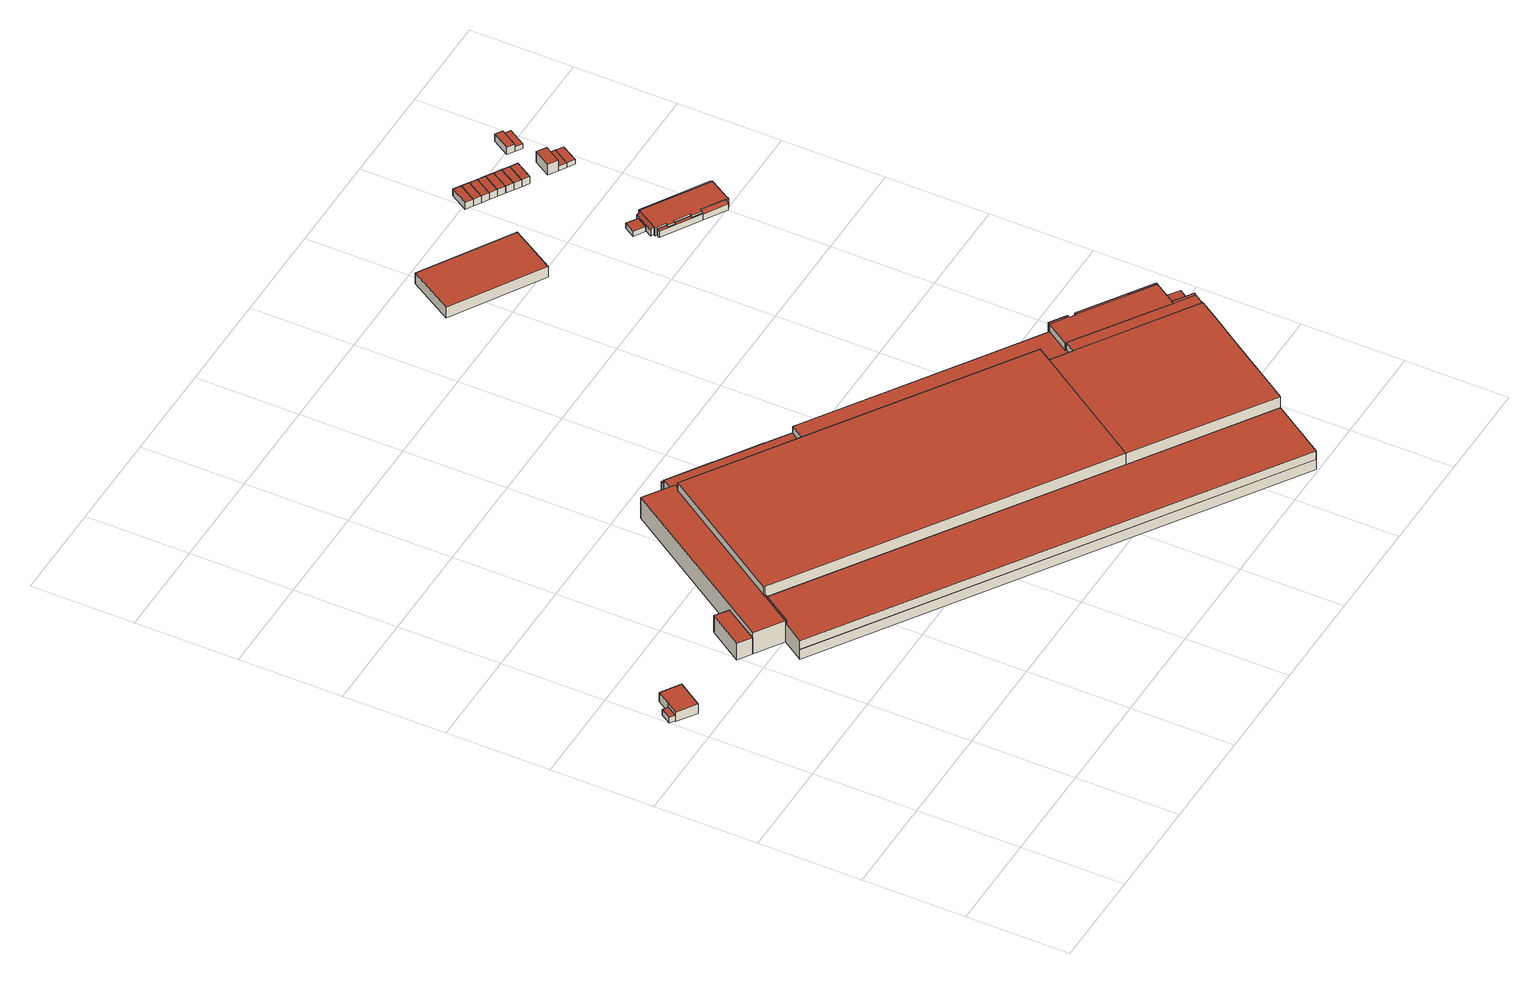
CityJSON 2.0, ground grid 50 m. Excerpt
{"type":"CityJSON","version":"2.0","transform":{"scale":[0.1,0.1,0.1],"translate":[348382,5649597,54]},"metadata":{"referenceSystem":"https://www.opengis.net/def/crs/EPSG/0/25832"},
"CityObjects":{
"building1":{"type":"Building","attributes":{"Geometrietyp2DReferenz":"3000","Gemeindeschluessel":"05315000","function":"31001_2130","roofType":"1000","measuredHeight":3.16,"storeysAboveGround":1},"address":[{"country":"Germany","locality":"Köln","thoroughfareNumber":"1436g","thoroughfareName":"Venloer Str."}],"geometry":[{"type":"Solid","lod":"2","boundaries":[[[[0,1,2,3]],[[4,5,1,0]],[[6,7,5,4]],[[3,2,7,6]],[[4,0,3,6]],[[1,5,7,2]]]],"semantics":{"surfaces":[{"type":"WallSurface"},{"type":"RoofSurface"},{"type":"GroundSurface"}],"values":[[0,0,0,0,1,2]]}}]},
"building2":{"type":"Building","attributes":{"Geometrietyp2DReferenz":"3000","Gemeindeschluessel":"05315000","function":"31001_2130","roofType":"1000","measuredHeight":5.21},"address":[{"country":"Germany","locality":"Köln","thoroughfareNumber":"1435f","thoroughfareName":"Venloer Str."}],"geometry":[{"type":"Solid","lod":"2","boundaries":[[[[8,9,10,11]],[[12,13,9,8]],[[14,15,13,12]],[[16,17,15,14]],[[18,19,17,16]],[[11,10,19,18]],[[16,14,12,8,11,18]],[[9,13,15,17,19,10]]]],"semantics":{"surfaces":[{"type":"WallSurface"},{"type":"RoofSurface"},{"type":"GroundSurface"}],"values":[[0,0,0,0,0,0,1,2]]}}]},
"building3":{"type":"Building","attributes":{"Geometrietyp2DReferenz":"3000","Gemeindeschluessel":"05315000","function":"51009_1610","roofType":"1000","measuredHeight":9.24},"geometry":[{"type":"Solid","lod":"2","boundaries":[[[[20,21,22,23]],[[24,25,21,20]],[[26,27,25,24]],[[23,22,27,26]],[[24,20,23,26]],[[21,25,27,22]]]],"semantics":{"surfaces":[{"type":"WallSurface"},{"type":"RoofSurface"},{"type":"GroundSurface"}],"values":[[0,0,0,0,1,2]]}}]},
"building4":{"type":"Building","attributes":{"Geometrietyp2DReferenz":"3000","Gemeindeschluessel":"05315000","function":"51009_1610","roofType":"1000","measuredHeight":4.77},"geometry":[{"type":"Solid","lod":"2","boundaries":[[[[28,29,30,31]],[[32,33,29,28]],[[34,35,33,32]],[[31,30,35,34]],[[32,28,31,34]],[[29,33,35,30]]]],"semantics":{"surfaces":[{"type":"WallSurface"},{"type":"RoofSurface"},{"type":"GroundSurface"}],"values":[[0,0,0,0,1,2]]}}]},
"building5":{"type":"Building","attributes":{"Geometrietyp2DReferenz":"3000","Gemeindeschluessel":"05315000","function":"51009_1610","roofType":"1000","measuredHeight":4.77},"geometry":[{"type":"Solid","lod":"2","boundaries":[[[[36,37,38,39]],[[40,41,37,36]],[[42,43,41,40]],[[39,38,43,42]],[[40,36,39,42]],[[37,41,43,38]]]],"semantics":{"surfaces":[{"type":"WallSurface"},{"type":"RoofSurface"},{"type":"GroundSurface"}],"values":[[0,0,0,0,1,2]]}}]},
"building6":{"type":"Building","attributes":{"Gemeindeschluessel":"05315000","Geometrietyp2DReferenz":"3000","function":"31001_2143"},"address":[{"country":"Germany","locality":"Köln","thoroughfareNumber":"1435","thoroughfareName":"Venloer Str."}],"children":["building6-1","building6-2","building6-3","building6-4","building6-5","building6-6","building6-7","building6-8","building6-9","building6-10"]},
"building6-1":{"type":"BuildingPart","attributes":{"roofType":"1000","measuredHeight":16.62,"storeysAboveGround":1},"parents":["building6"],"geometry":[{"type":"MultiSurface","lod":"2","boundaries":[[[44,45,46,47]],[[48,49,45,44]],[[50,51,49,48]],[[48,44,47,52,53,54,55,50]],[[56,57,58,46,45,49,51,59]],[[55,54,60,61]],[[61,60,56,59]],[[54,53,62,63]],[[63,62,57,56]],[[53,52,64,62]],[[62,64,58,57]],[[52,47,65,64]],[[64,65,46,58]],[[50,55,66,67]],[[59,51,67,66]]],"semantics":{"surfaces":[{"type":"WallSurface"},{"type":"RoofSurface"},{"type":"GroundSurface"},{"type":"ClosureSurface"}],"values":[0,0,0,1,2,0,3,0,3,0,3,0,3,0,3]}}]},
"building6-2":{"type":"BuildingPart","attributes":{"roofType":"1000","measuredHeight":16.49,"storeysAboveGround":1},"parents":["building6"],"geometry":[{"type":"MultiSurface","lod":"2","boundaries":[[[68,69,70,71]],[[72,73,74,75]],[[76,77,51,67]],[[78,79,80,81]],[[81,76,67,66,72,75,68,71,78]],[[69,74,73,59,51,77,80,79,70]],[[68,75,82,83]],[[83,82,74,69]],[[72,66,61,84]],[[84,61,59,73]],[[66,67,51,59]],[[76,81,85,86]],[[80,77,86,85]],[[78,71,87,88]],[[88,87,70,79]]],"semantics":{"surfaces":[{"type":"WallSurface"},{"type":"RoofSurface"},{"type":"GroundSurface"},{"type":"ClosureSurface"}],"values":[0,0,0,0,1,2,0,3,0,3,3,0,3,0,3]}}]},
"building6-3":{"type":"BuildingPart","attributes":{"roofType":"1000","measuredHeight":16.03,"storeysAboveGround":1},"parents":["building6"],"geometry":[{"type":"MultiSurface","lod":"2","boundaries":[[[89,90,77,86]],[[91,92,90,89]],[[85,80,93,94]],[[94,91,89,86,85]],[[90,92,93,80,77]],[[91,94,95,96]],[[93,92,96,95]],[[85,86,77,80]]],"semantics":{"surfaces":[{"type":"WallSurface"},{"type":"RoofSurface"},{"type":"GroundSurface"},{"type":"ClosureSurface"}],"values":[0,0,0,1,2,0,3,3]}}]},
"building6-4":{"type":"BuildingPart","attributes":{"roofType":"2100","measuredHeight":16.45,"storeysAboveGround":1},"parents":["building6"],"geometry":[{"type":"Solid","lod":"2","boundaries":[[[[97,98,92,96]],[[99,100,98,97]],[[95,93,100,99]],[[99,97,96,95]],[[98,100,93,92]],[[95,96,92,93]]]],"semantics":{"surfaces":[{"type":"WallSurface"},{"type":"RoofSurface"},{"type":"GroundSurface"},{"type":"ClosureSurface"}],"values":[[0,0,0,1,2,3]]}}]},
"building6-5":{"type":"BuildingPart","attributes":{"roofType":"1000","measuredHeight":5.43,"storeysAboveGround":1},"address":[{"country":"Germany","locality":"Köln","thoroughfareNumber":"1435","thoroughfareName":"Venloer Str."}],"parents":["building6"],"geometry":[{"type":"Solid","lod":"2","boundaries":[[[[101,102,103,104]],[[105,106,102,101]],[[107,108,106,105]],[[101,104,107,105]],[[103,102,106,108]],[[107,104,103,108]]]],"semantics":{"surfaces":[{"type":"WallSurface"},{"type":"RoofSurface"},{"type":"GroundSurface"},{"type":"ClosureSurface"}],"values":[[0,0,0,1,2,3]]}}]},
"building6-6":{"type":"BuildingPart","attributes":{"roofType":"1000","measuredHeight":10.41,"storeysAboveGround":1},"address":[{"country":"Germany","locality":"Köln","thoroughfareNumber":"1435","thoroughfareName":"Venloer Str."}],"parents":["building6"],"geometry":[{"type":"MultiSurface","lod":"2","boundaries":[[[109,110,108,111]],[[112,103,73,84]],[[84,60,113,109,111,112]],[[110,114,56,73,103,108]],[[109,113,114,110]],[[113,60,56,114]],[[60,61,59,56]],[[61,84,73,59]],[[112,111,107,104]],[[108,103,104,107]]],"semantics":{"surfaces":[{"type":"WallSurface"},{"type":"RoofSurface"},{"type":"GroundSurface"},{"type":"ClosureSurface"}],"values":[0,0,1,2,3,3,3,3,0,3]}}]},
"building6-7":{"type":"BuildingPart","attributes":{"roofType":"1000","measuredHeight":5.41,"storeysAboveGround":1},"address":[{"country":"Germany","locality":"Köln","thoroughfareNumber":"1435","thoroughfareName":"Venloer Str."}],"parents":["building6"],"geometry":[{"type":"Solid","lod":"2","boundaries":[[[[115,116,79,88]],[[117,118,116,115]],[[87,70,118,117]],[[115,88,87,117]],[[79,116,118,70]],[[87,88,79,70]]]],"semantics":{"surfaces":[{"type":"WallSurface"},{"type":"RoofSurface"},{"type":"GroundSurface"},{"type":"ClosureSurface"}],"values":[[0,0,0,1,2,3]]}}]},
"building6-8":{"type":"BuildingPart","attributes":{"roofType":"1000","measuredHeight":5.42,"storeysAboveGround":1},"address":[{"country":"Germany","locality":"Köln","thoroughfareNumber":"1435","thoroughfareName":"Venloer Str."}],"parents":["building6"],"geometry":[{"type":"Solid","lod":"2","boundaries":[[[[119,120,69,83]],[[121,122,120,119]],[[82,74,122,121]],[[119,83,82,121]],[[69,120,122,74]],[[82,83,69,74]]]],"semantics":{"surfaces":[{"type":"WallSurface"},{"type":"RoofSurface"},{"type":"GroundSurface"},{"type":"ClosureSurface"}],"values":[[0,0,0,1,2,3]]}}]},
"building6-9":{"type":"BuildingPart","attributes":{"roofType":"1000","measuredHeight":11.93,"storeysAboveGround":1},"address":[{"country":"Germany","locality":"Köln","thoroughfareNumber":"1435","thoroughfareName":"Venloer Str."}],"parents":["building6"],"geometry":[{"type":"Solid","lod":"2","boundaries":[[[[123,124,125,126]],[[127,128,124,123]],[[129,130,128,127]],[[131,132,130,129]],[[65,46,132,131]],[[129,127,123,126,62,64,65,131]],[[58,57,125,124,128,130,132,46]],[[65,64,58,46]],[[64,62,57,58]],[[126,125,57,62]]]],"semantics":{"surfaces":[{"type":"WallSurface"},{"type":"RoofSurface"},{"type":"GroundSurface"},{"type":"ClosureSurface"}],"values":[[0,0,0,0,0,1,2,3,3,3]]}}]},
"building6-10":{"type":"BuildingPart","attributes":{"roofType":"1000","measuredHeight":11.93,"storeysAboveGround":1},"parents":["building6"],"geometry":[{"type":"MultiSurface","lod":"2","boundaries":[[[126,125,110,133]],[[63,62,126,133,134]],[[125,57,56,114,110]],[[62,57,125,126]],[[62,63,56,57]],[[63,134,113,60]],[[60,113,114,56]],[[134,133,109,113]],[[113,109,110,114]]],"semantics":{"surfaces":[{"type":"WallSurface"},{"type":"RoofSurface"},{"type":"GroundSurface"},{"type":"ClosureSurface"}],"values":[0,1,2,3,3,0,3,0,3]}}]},
"building7":{"type":"Building","attributes":{"Geometrietyp2DReferenz":"3000","Gemeindeschluessel":"05315000","function":"51009_1610","roofType":"1000","measuredHeight":4.75},"geometry":[{"type":"Solid","lod":"2","boundaries":[[[[135,136,137,138]],[[139,140,136,135]],[[141,142,140,139]],[[138,137,142,141]],[[139,135,138,141]],[[136,140,142,137]]]],"semantics":{"surfaces":[{"type":"WallSurface"},{"type":"RoofSurface"},{"type":"GroundSurface"}],"values":[[0,0,0,0,1,2]]}}]},
"building8":{"type":"Building","attributes":{"Geometrietyp2DReferenz":"3000","Gemeindeschluessel":"05315000","function":"51009_1610","roofType":"1000","measuredHeight":4.73},"geometry":[{"type":"Solid","lod":"2","boundaries":[[[[143,144,145,146]],[[147,148,144,143]],[[149,150,148,147]],[[146,145,150,149]],[[147,143,146,149]],[[144,148,150,145]]]],"semantics":{"surfaces":[{"type":"WallSurface"},{"type":"RoofSurface"},{"type":"GroundSurface"}],"values":[[0,0,0,0,1,2]]}}]},
"building9":{"type":"Building","attributes":{"Geometrietyp2DReferenz":"3000","Gemeindeschluessel":"05315000","function":"51009_1610","roofType":"1000","measuredHeight":4.81},"geometry":[{"type":"Solid","lod":"2","boundaries":[[[[151,152,153,154]],[[155,156,152,151]],[[157,158,156,155]],[[154,153,158,157]],[[155,151,154,157]],[[152,156,158,153]]]],"semantics":{"surfaces":[{"type":"WallSurface"},{"type":"RoofSurface"},{"type":"GroundSurface"}],"values":[[0,0,0,0,1,2]]}}]},
"building10":{"type":"Building","attributes":{"Gemeindeschluessel":"05315000","Geometrietyp2DReferenz":"3000","function":"31001_2020"},"address":[{"country":"Germany","locality":"Köln","thoroughfareNumber":"1435","thoroughfareName":"Venloer Str."}],"children":["building10-1","building10-2","building10-3","building10-4","building10-5","building10-6","building10-7","building10-8","building10-9"]},
"building10-1":{"type":"BuildingPart","attributes":{"roofType":"1000","measuredHeight":15.96,"storeysAboveGround":3},"parents":["building10"],"geometry":[{"type":"MultiSurface","lod":"2","boundaries":[[[91,92,98,159]],[[89,90,92,91]],[[159,160,161,162,163,164,165,166,167,168,169,170,171,172,173,89,91]],[[174,175,176,177,178,179,180,181,182,183,184,185,186,187,98,92,90]],[[89,173,188,189]],[[189,188,174,90]],[[173,172,190,188]],[[188,190,175,174]],[[172,171,191,192]],[[192,191,176,175]],[[171,170,177,176]],[[170,169,178,177]],[[169,168,193,194]],[[194,193,179,178]],[[168,167,195,193]],[[193,195,180,179]],[[167,166,196,195]],[[195,196,181,180]],[[166,165,197,198]],[[198,197,182,181]],[[165,164,199,197]],[[197,199,183,182]],[[164,163,200,199]],[[199,200,184,183]],[[163,162,201,200]],[[200,201,185,184]],[[162,161,202,201]],[[201,202,186,185]],[[203,204,187,186]],[[161,160,205,206]],[[204,203,206,205]],[[207,208,98,187]],[[160,159,209,210]],[[210,209,208,207]]],"semantics":{"surfaces":[{"type":"WallSurface"},{"type":"RoofSurface"},{"type":"GroundSurface"},{"type":"ClosureSurface"}],"values":[0,0,1,2,0,3,0,3,0,3,3,3,0,3,0,3,0,3,0,3,0,3,0,3,0,3,0,3,0,0,3,0,0,3]}}]},
"building10-2":{"type":"BuildingPart","attributes":{"roofType":"1000","measuredHeight":15.92,"storeysAboveGround":3},"address":[{"country":"Germany","locality":"Köln","thoroughfareNumber":"1435","thoroughfareName":"Venloer Str."}],"parents":["building10"],"geometry":[{"type":"Solid","lod":"2","boundaries":[[[[211,212,213,214]],[[202,186,212,211]],[[214,213,181,198]],[[197,199,200,201,202,211,214,198]],[[212,186,185,184,183,182,181,213]],[[202,201,185,186]],[[201,200,184,185]],[[200,199,183,184]],[[199,197,182,183]],[[197,198,181,182]]]],"semantics":{"surfaces":[{"type":"WallSurface"},{"type":"RoofSurface"},{"type":"GroundSurface"},{"type":"ClosureSurface"}],"values":[[0,0,0,1,2,3,3,3,3,3]]}}]},
"building10-3":{"type":"BuildingPart","attributes":{"roofType":"1000","measuredHeight":11.79,"storeysAboveGround":3},"address":[{"country":"Germany","locality":"Köln","thoroughfareNumber":"1435","thoroughfareName":"Venloer Str."}],"parents":["building10"],"geometry":[{"type":"MultiSurface","lod":"2","boundaries":[[[215,49,51,216]],[[217,45,49,215]],[[218,77,90,189]],[[216,51,77,218]],[[189,188,190,219,220,217,215,216,218]],[[49,45,221,222,175,174,90,77,51]],[[223,224,221,45]],[[217,220,225,226]],[[226,225,224,223]],[[220,219,227,228]],[[222,221,228,227]],[[219,190,192,227]],[[175,222,227,192]],[[190,188,174,175]],[[188,189,90,174]]],"semantics":{"surfaces":[{"type":"WallSurface"},{"type":"RoofSurface"},{"type":"GroundSurface"},{"type":"ClosureSurface"}],"values":[0,0,0,0,1,2,0,0,3,0,3,0,3,3,3]}}]},
"building10-4":{"type":"BuildingPart","attributes":{"roofType":"1000","measuredHeight":8.06,"storeysAboveGround":3},"address":[{"country":"Germany","locality":"Köln","thoroughfareNumber":"1435","thoroughfareName":"Venloer Str."}],"parents":["building10"],"geometry":[{"type":"MultiSurface","lod":"2","boundaries":[[[229,230,231,232]],[[233,234,230,229]],[[235,236,223,226]],[[232,231,236,235]],[[226,225,233,229,232,235]],[[230,234,224,223,236,231]],[[233,225,228,237]],[[224,234,237,228]],[[225,226,223,224]]],"semantics":{"surfaces":[{"type":"WallSurface"},{"type":"RoofSurface"},{"type":"GroundSurface"},{"type":"ClosureSurface"}],"values":[0,0,0,0,1,2,0,3,3]}}]},
"building10-5":{"type":"BuildingPart","attributes":{"roofType":"9999","measuredHeight":7.93,"storeysAboveGround":3},"address":[{"country":"Germany","locality":"Köln","thoroughfareNumber":"1435","thoroughfareName":"Venloer Str."}],"parents":["building10"],"geometry":[{"type":"MultiSurface","lod":"2","boundaries":[[[191,238,239,240,241,242,243,244,245,246,247,248,249,250,251,237,228,227,192]],[[224,234,252,221]],[[251,253,252,237]],[[250,254,253,251]],[[249,255,254,250]],[[248,256,255,249]],[[247,257,256,248]],[[246,258,257,247]],[[245,259,258,246]],[[244,260,259,245]],[[243,261,260,244]],[[242,158,261,243]],[[241,156,158,242]],[[240,262,156,241]],[[239,263,262,240]],[[238,264,263,239]],[[191,176,264,238]],[[227,228,221,222]],[[228,237,234,224]],[[191,192,175,176]],[[192,227,222,175]],[[221,252,253,254,255,256,257,258,259,260,261,158,156,262,263,264,176,175,222]]],"semantics":{"surfaces":[{"type":"RoofSurface"},{"type":"WallSurface"},{"type":"GroundSurface"}],"values":[0,1,1,1,1,1,1,1,1,1,1,1,1,1,1,1,1,1,1,1,1,2]}}]},
"building10-6":{"type":"BuildingPart","attributes":{"roofType":"9999","measuredHeight":9.2,"storeysAboveGround":3},"address":[{"country":"Germany","locality":"Köln","thoroughfareNumber":"1435","thoroughfareName":"Venloer Str."}],"parents":["building10"],"geometry":[{"type":"Solid","lod":"2","boundaries":[[[[196,194,193,195]],[[196,181,178,194]],[[193,194,178,179]],[[196,195,180,181]],[[195,193,179,180]],[[178,181,180,179]]]],"semantics":{"surfaces":[{"type":"RoofSurface"},{"type":"WallSurface"},{"type":"GroundSurface"}],"values":[[0,1,1,1,1,2]]}}]},
"building10-7":{"type":"BuildingPart","attributes":{"roofType":"1000","measuredHeight":15.97,"storeysAboveGround":3},"address":[{"country":"Germany","locality":"Köln","thoroughfareNumber":"1435","thoroughfareName":"Venloer Str."}],"parents":["building10"],"geometry":[{"type":"Solid","lod":"2","boundaries":[[[[265,266,176,171]],[[267,268,266,265]],[[169,178,268,267]],[[267,265,171,170,169]],[[176,266,268,178,177]],[[170,171,176,177]],[[169,170,177,178]]]],"semantics":{"surfaces":[{"type":"WallSurface"},{"type":"RoofSurface"},{"type":"GroundSurface"},{"type":"ClosureSurface"}],"values":[[0,0,0,1,2,3,3]]}}]},
"building10-8":{"type":"BuildingPart","attributes":{"roofType":"9999","measuredHeight":5.99,"storeysAboveGround":3},"address":[{"country":"Germany","locality":"Köln","thoroughfareNumber":"1435","thoroughfareName":"Venloer Str."}],"parents":["building10"],"geometry":[{"type":"Solid","lod":"2","boundaries":[[[[269,206,205,270]],[[269,271,203,206]],[[270,272,271,269]],[[205,206,203,204]],[[270,205,204,272]],[[203,271,272,204]]]],"semantics":{"surfaces":[{"type":"RoofSurface"},{"type":"WallSurface"},{"type":"GroundSurface"}],"values":[[0,1,1,1,1,2]]}}]},
"building10-9":{"type":"BuildingPart","attributes":{"roofType":"1000","measuredHeight":7.93,"storeysAboveGround":3},"address":[{"country":"Germany","locality":"Köln","thoroughfareNumber":"1435","thoroughfareName":"Venloer Str."}],"parents":["building10"],"geometry":[{"type":"MultiSurface","lod":"2","boundaries":[[[273,274,275,276]],[[209,208,274,273]],[[276,210,209,273]],[[207,275,274,208]],[[209,210,207,208]],[[204,272,275,207]],[[210,276,270,205]],[[205,270,272,204]]],"semantics":{"surfaces":[{"type":"WallSurface"},{"type":"RoofSurface"},{"type":"GroundSurface"},{"type":"ClosureSurface"}],"values":[0,0,1,2,3,0,0,3]}}]},
"building11":{"type":"Building","attributes":{"Geometrietyp2DReferenz":"3000","Gemeindeschluessel":"05315000","function":"51009_1610","roofType":"1000","measuredHeight":4.76},"geometry":[{"type":"Solid","lod":"2","boundaries":[[[[277,278,279,280]],[[281,282,278,277]],[[283,284,282,281]],[[280,279,284,283]],[[281,277,280,283]],[[278,282,284,279]]]],"semantics":{"surfaces":[{"type":"WallSurface"},{"type":"RoofSurface"},{"type":"GroundSurface"}],"values":[[0,0,0,0,1,2]]}}]},
"building12":{"type":"Building","attributes":{"Geometrietyp2DReferenz":"3000","Gemeindeschluessel":"05315000","function":"31001_2094","roofType":"1000","measuredHeight":6.09,"storeysAboveGround":1},"address":[{"country":"Germany","locality":"Köln","thoroughfareNumber":"1410","thoroughfareName":"Venloer Str."}],"geometry":[{"type":"Solid","lod":"2","boundaries":[[[[285,286,287,288]],[[289,290,286,285]],[[291,292,290,289]],[[288,287,292,291]],[[289,285,288,291]],[[286,290,292,287]]]],"semantics":{"surfaces":[{"type":"WallSurface"},{"type":"RoofSurface"},{"type":"GroundSurface"}],"values":[[0,0,0,0,1,2]]}}]},
"building13":{"type":"Building","attributes":{"Gemeindeschluessel":"05315000","Geometrietyp2DReferenz":"3000","function":"51009_1610"},"children":["building13-1","building13-2"]},
"building13-1":{"type":"BuildingPart","attributes":{"roofType":"1000","measuredHeight":4.79},"parents":["building13"],"geometry":[{"type":"Solid","lod":"2","boundaries":[[[[293,264,176,294]],[[295,296,264,293]],[[297,298,296,295]],[[299,300,298,297]],[[297,295,293,294,301,299]],[[176,264,296,298,300,266]],[[301,294,176,266]],[[299,301,266,300]]]],"semantics":{"surfaces":[{"type":"WallSurface"},{"type":"RoofSurface"},{"type":"GroundSurface"},{"type":"ClosureSurface"}],"values":[[0,0,0,0,1,2,3,3]]}}]},
"building13-2":{"type":"BuildingPart","attributes":{"roofType":"1000","measuredHeight":15.93},"parents":["building13"],"geometry":[{"type":"MultiSurface","lod":"2","boundaries":[[[170,177,300,302]],[[171,176,177,170]],[[302,265,171,170]],[[266,300,177,176]],[[171,265,301,294]],[[266,176,294,301]],[[265,302,299,301]],[[300,266,301,299]]],"semantics":{"surfaces":[{"type":"WallSurface"},{"type":"RoofSurface"},{"type":"GroundSurface"},{"type":"ClosureSurface"}],"values":[0,0,1,2,0,3,0,3]}}]},
"building14":{"type":"Building","attributes":{"Geometrietyp2DReferenz":"3000","Gemeindeschluessel":"05315000","function":"31001_2143","roofType":"1000","measuredHeight":2.78,"storeysAboveGround":1},"address":[{"country":"Germany","locality":"Köln","thoroughfareNumber":"11","thoroughfareName":"Spenrather Weg"}],"geometry":[{"type":"Solid","lod":"2","boundaries":[[[[303,304,305,306]],[[307,308,304,303]],[[309,310,308,307]],[[306,305,310,309]],[[307,303,306,309]],[[304,308,310,305]]]],"semantics":{"surfaces":[{"type":"WallSurface"},{"type":"RoofSurface"},{"type":"GroundSurface"}],"values":[[0,0,0,0,1,2]]}}]},
"building15":{"type":"Building","attributes":{"Geometrietyp2DReferenz":"3000","Gemeindeschluessel":"05315000","function":"51009_1610","roofType":"2100","measuredHeight":4.75},"geometry":[{"type":"Solid","lod":"2","boundaries":[[[[311,312,313,314]],[[315,316,312,311]],[[317,318,316,315]],[[319,320,318,317]],[[321,322,320,319]],[[314,313,322,321]],[[319,317,315,311,314,321]],[[312,316,318,320,322,313]]]],"semantics":{"surfaces":[{"type":"WallSurface"},{"type":"RoofSurface"},{"type":"GroundSurface"}],"values":[[0,0,0,0,0,0,1,2]]}}]},
"building16":{"type":"Building","attributes":{"Geometrietyp2DReferenz":"3000","Gemeindeschluessel":"05315000","function":"31001_2463","roofType":"1000","measuredHeight":3.92,"storeysAboveGround":1},"address":[{"country":"Germany","locality":"Köln","thoroughfareNumber":"100","thoroughfareName":"Spenrather Weg"}],"geometry":[{"type":"Solid","lod":"2","boundaries":[[[[323,324,325,326]],[[327,328,324,323]],[[329,330,328,327]],[[326,325,330,329]],[[327,323,326,329]],[[324,328,330,325]]]],"semantics":{"surfaces":[{"type":"WallSurface"},{"type":"RoofSurface"},{"type":"GroundSurface"}],"values":[[0,0,0,0,1,2]]}}]},
"building17":{"type":"Building","attributes":{"Geometrietyp2DReferenz":"3000","Gemeindeschluessel":"05315000","function":"31001_2463","roofType":"1000","measuredHeight":3.93,"storeysAboveGround":1},"address":[{"country":"Germany","locality":"Köln","thoroughfareNumber":"100","thoroughfareName":"Spenrather Weg"}],"geometry":[{"type":"Solid","lod":"2","boundaries":[[[[331,332,324,323]],[[333,334,332,331]],[[327,328,334,333]],[[323,324,328,327]],[[333,331,323,327]],[[332,334,328,324]]]],"semantics":{"surfaces":[{"type":"WallSurface"},{"type":"RoofSurface"},{"type":"GroundSurface"}],"values":[[0,0,0,0,1,2]]}}]},
"building18":{"type":"Building","attributes":{"Geometrietyp2DReferenz":"3000","Gemeindeschluessel":"05315000","function":"31001_2463","roofType":"1000","measuredHeight":3.95,"storeysAboveGround":1},"address":[{"country":"Germany","locality":"Köln","thoroughfareNumber":"100","thoroughfareName":"Spenrather Weg"}],"geometry":[{"type":"Solid","lod":"2","boundaries":[[[[335,336,332,331]],[[337,338,336,335]],[[333,334,338,337]],[[331,332,334,333]],[[337,335,331,333]],[[336,338,334,332]]]],"semantics":{"surfaces":[{"type":"WallSurface"},{"type":"RoofSurface"},{"type":"GroundSurface"}],"values":[[0,0,0,0,1,2]]}}]},
"building19":{"type":"Building","attributes":{"Gemeindeschluessel":"05315000","Geometrietyp2DReferenz":"3000","function":"51009_1610"},"children":["building19-1","building19-2"]},
"building19-1":{"type":"BuildingPart","attributes":{"roofType":"2100","measuredHeight":4.92},"parents":["building19"],"geometry":[{"type":"MultiSurface","lod":"2","boundaries":[[[339,340,341,342]],[[343,344,340,339]],[[345,346,344,343]],[[347,348,346,345]],[[349,350,348,347]],[[351,352,350,349]],[[347,345,343,339,342,351,349]],[[341,340,344,346,348,350,352]],[[342,353,354]],[[351,354,353,341,352]]],"semantics":{"surfaces":[{"type":"WallSurface"},{"type":"RoofSurface"},{"type":"GroundSurface"},{"type":"ClosureSurface"}],"values":[0,0,0,0,0,0,1,2,0,3]}}]},
"building19-2":{"type":"BuildingPart","attributes":{"roofType":"1000","measuredHeight":3.5},"parents":["building19"],"geometry":[{"type":"MultiSurface","lod":"2","boundaries":[[[355,356,357,358]],[[359,360,356,355]],[[361,362,360,359]],[[363,364,362,361]],[[365,366,364,363]],[[367,368,366,365]],[[369,370,368,367]],[[353,341,370,369]],[[358,357,352,371]],[[353,369,367,365,363,361,359,355,358,371]],[[356,360,362,364,366,368,370,341,352,357]],[[371,351,354]],[[353,354,351,352,341]]],"semantics":{"surfaces":[{"type":"WallSurface"},{"type":"RoofSurface"},{"type":"GroundSurface"},{"type":"ClosureSurface"}],"values":[0,0,0,0,0,0,0,0,0,1,2,0,3]}}]},
"building20":{"type":"Building","attributes":{"Geometrietyp2DReferenz":"3000","Gemeindeschluessel":"05315000","function":"31001_2463","roofType":"1000","measuredHeight":3.93,"storeysAboveGround":1},"address":[{"country":"Germany","locality":"Köln","thoroughfareNumber":"100","thoroughfareName":"Spenrather Weg"}],"geometry":[{"type":"Solid","lod":"2","boundaries":[[[[372,373,336,335]],[[374,375,373,372]],[[337,338,375,374]],[[335,336,338,337]],[[374,372,335,337]],[[373,375,338,336]]]],"semantics":{"surfaces":[{"type":"WallSurface"},{"type":"RoofSurface"},{"type":"GroundSurface"}],"values":[[0,0,0,0,1,2]]}}]},
"building21":{"type":"Building","attributes":{"Geometrietyp2DReferenz":"3000","Gemeindeschluessel":"05315000","function":"31001_2463","roofType":"1000","measuredHeight":3.92,"storeysAboveGround":1},"address":[{"country":"Germany","locality":"Köln","thoroughfareNumber":"100","thoroughfareName":"Spenrather Weg"}],"geometry":[{"type":"Solid","lod":"2","boundaries":[[[[376,377,373,372]],[[378,379,377,376]],[[374,375,379,378]],[[372,373,375,374]],[[378,376,372,374]],[[377,379,375,373]]]],"semantics":{"surfaces":[{"type":"WallSurface"},{"type":"RoofSurface"},{"type":"GroundSurface"}],"values":[[0,0,0,0,1,2]]}}]},
"building22":{"type":"Building","attributes":{"Geometrietyp2DReferenz":"3000","Gemeindeschluessel":"05315000","function":"31001_2081","roofType":"1000","measuredHeight":4.48,"storeysAboveGround":1},"address":[{"country":"Germany","locality":"Köln","thoroughfareNumber":"11","thoroughfareName":"Spenrather Weg"}],"geometry":[{"type":"Solid","lod":"2","boundaries":[[[[380,320,322,381]],[[382,318,320,380]],[[383,316,318,382]],[[384,385,316,383]],[[386,387,385,384]],[[388,389,387,386]],[[390,391,389,388]],[[392,393,391,390]],[[394,395,393,392]],[[396,397,395,394]],[[398,399,397,396]],[[400,401,399,398]],[[402,403,401,400]],[[404,405,403,402]],[[406,348,405,404]],[[407,346,348,406]],[[408,344,346,407]],[[409,340,344,408]],[[410,341,340,409]],[[411,370,341,410]],[[412,368,370,411]],[[413,366,368,412]],[[414,364,366,413]],[[415,362,364,414]],[[416,360,362,415]],[[417,356,360,416]],[[418,419,356,417]],[[381,322,419,418]],[[417,416,415,414,413,412,411,410,409,408,407,406,404,402,400,398,396,394,392,390,388,386,384,383,382,380,381,418]],[[320,318,316,385,387,389,391,393,395,397,399,401,403,405,348,346,344,340,341,370,368,366,364,362,360,356,419,322]]]],"semantics":{"surfaces":[{"type":"WallSurface"},{"type":"RoofSurface"},{"type":"GroundSurface"}],"values":[[0,0,0,0,0,0,0,0,0,0,0,0,0,0,0,0,0,0,0,0,0,0,0,0,0,0,0,0,1,2]]}}]},
"building23":{"type":"Building","attributes":{"Geometrietyp2DReferenz":"3000","Gemeindeschluessel":"05315000","function":"31001_2463","roofType":"1000","measuredHeight":3.93,"storeysAboveGround":1},"address":[{"country":"Germany","locality":"Köln","thoroughfareNumber":"100","thoroughfareName":"Spenrather Weg"}],"geometry":[{"type":"Solid","lod":"2","boundaries":[[[[420,421,377,376]],[[422,423,421,420]],[[378,379,423,422]],[[376,377,379,378]],[[422,420,376,378]],[[421,423,379,377]]]],"semantics":{"surfaces":[{"type":"WallSurface"},{"type":"RoofSurface"},{"type":"GroundSurface"}],"values":[[0,0,0,0,1,2]]}}]},
"building24":{"type":"Building","attributes":{"Geometrietyp2DReferenz":"3000","Gemeindeschluessel":"05315000","function":"31001_2463","roofType":"1000","measuredHeight":3.92,"storeysAboveGround":1},"address":[{"country":"Germany","locality":"Köln","thoroughfareNumber":"100","thoroughfareName":"Spenrather Weg"}],"geometry":[{"type":"Solid","lod":"2","boundaries":[[[[424,425,421,420]],[[426,427,425,424]],[[422,423,427,426]],[[420,421,423,422]],[[426,424,420,422]],[[425,427,423,421]]]],"semantics":{"surfaces":[{"type":"WallSurface"},{"type":"RoofSurface"},{"type":"GroundSurface"}],"values":[[0,0,0,0,1,2]]}}]},
"building25":{"type":"Building","attributes":{"Geometrietyp2DReferenz":"3000","Gemeindeschluessel":"05315000","function":"51009_1610","roofType":"2100","measuredHeight":4.82},"geometry":[{"type":"Solid","lod":"2","boundaries":[[[[428,393,429,430]],[[431,391,393,428]],[[432,389,391,431]],[[433,387,389,432]],[[434,435,387,433]],[[430,429,435,434]],[[433,432,431,428,430,434]],[[393,391,389,387,435,429]]]],"semantics":{"surfaces":[{"type":"WallSurface"},{"type":"RoofSurface"},{"type":"GroundSurface"}],"values":[[0,0,0,0,0,0,1,2]]}}]},
"building26":{"type":"Building","attributes":{"Geometrietyp2DReferenz":"3000","Gemeindeschluessel":"05315000","function":"31001_2100","roofType":"1000","measuredHeight":3.94,"storeysAboveGround":1},"address":[{"country":"Germany","locality":"Köln","thoroughfareNumber":"100","thoroughfareName":"Spenrather Weg"}],"geometry":[{"type":"Solid","lod":"2","boundaries":[[[[436,437,425,424]],[[438,439,437,436]],[[426,427,439,438]],[[424,425,427,426]],[[438,436,424,426]],[[437,439,427,425]]]],"semantics":{"surfaces":[{"type":"WallSurface"},{"type":"RoofSurface"},{"type":"GroundSurface"}],"values":[[0,0,0,0,1,2]]}}]},
"building27":{"type":"Building","attributes":{"Geometrietyp2DReferenz":"3000","Gemeindeschluessel":"05315000","function":"31001_2020","roofType":"9999","measuredHeight":6,"storeysAboveGround":1},"address":[{"country":"Germany","locality":"Köln","thoroughfareNumber":"98","thoroughfareName":"Spenrather Weg"},{"country":"Germany","locality":"Köln","thoroughfareNumber":"100","thoroughfareName":"Spenrather Weg"}],"geometry":[{"type":"Solid","lod":"2","boundaries":[[[[440,441,442,443]],[[441,444,445,442]],[[440,446,444,441]],[[443,447,446,440]],[[442,445,447,443]],[[444,446,447,445]]]],"semantics":{"surfaces":[{"type":"RoofSurface"},{"type":"WallSurface"},{"type":"GroundSurface"}],"values":[[0,1,1,1,1,2]]}}]},
"building28":{"type":"Building","attributes":{"Geometrietyp2DReferenz":"3000","Gemeindeschluessel":"05315000","function":"31001_2463","roofType":"9999","measuredHeight":2.46,"storeysAboveGround":1},"address":[{"country":"Germany","locality":"Köln","thoroughfareNumber":"100","thoroughfareName":"Spenrather Weg"}],"geometry":[{"type":"Solid","lod":"2","boundaries":[[[[448,449,450,451]],[[449,452,444,450]],[[448,453,452,449]],[[451,446,453,448]],[[450,444,446,451]],[[452,453,446,444]]]],"semantics":{"surfaces":[{"type":"RoofSurface"},{"type":"WallSurface"},{"type":"GroundSurface"}],"values":[[0,1,1,1,1,2]]}}]},
"building29":{"type":"Building","attributes":{"Geometrietyp2DReferenz":"3000","Gemeindeschluessel":"05315000","function":"31001_2463","roofType":"9999","measuredHeight":2.5,"storeysAboveGround":1},"address":[{"country":"Germany","locality":"Köln","thoroughfareNumber":"100","thoroughfareName":"Spenrather Weg"}],"geometry":[{"type":"Solid","lod":"2","boundaries":[[[[454,455,449,448]],[[455,456,457,449]],[[454,458,456,455]],[[448,459,458,454]],[[449,457,459,448]],[[456,458,459,457]]]],"semantics":{"surfaces":[{"type":"RoofSurface"},{"type":"WallSurface"},{"type":"GroundSurface"}],"values":[[0,1,1,1,1,2]]}}]},
"building30":{"type":"Building","attributes":{"Geometrietyp2DReferenz":"3000","Gemeindeschluessel":"05315000","function":"31001_2463","roofType":"1000","measuredHeight":4.03,"storeysAboveGround":1},"address":[{"country":"Germany","locality":"Köln","thoroughfareNumber":"100","thoroughfareName":"Spenrather Weg"}],"geometry":[{"type":"Solid","lod":"2","boundaries":[[[[460,461,462,463]],[[464,465,461,460]],[[466,467,465,464]],[[463,462,467,466]],[[464,460,463,466]],[[461,465,467,462]]]],"semantics":{"surfaces":[{"type":"WallSurface"},{"type":"RoofSurface"},{"type":"GroundSurface"}],"values":[[0,0,0,0,1,2]]}}]},
"building31":{"type":"Building","attributes":{"Geometrietyp2DReferenz":"3000","Gemeindeschluessel":"05315000","function":"31001_2463","roofType":"9999","measuredHeight":2.5,"storeysAboveGround":1},"address":[{"country":"Germany","locality":"Köln","thoroughfareNumber":"100","thoroughfareName":"Spenrather Weg"}],"geometry":[{"type":"Solid","lod":"2","boundaries":[[[[468,469,470,471]],[[469,472,473,470]],[[468,474,472,469]],[[471,475,474,468]],[[470,473,475,471]],[[472,474,475,473]]]],"semantics":{"surfaces":[{"type":"RoofSurface"},{"type":"WallSurface"},{"type":"GroundSurface"}],"values":[[0,1,1,1,1,2]]}}]}
},
"vertices":[
[60,1726,34],[60,1726,2],[34,1742,2],[34,1742,34],[27,1675,34],[27,1675,2],[2,1692,34],[2,1692,2],
[60,1726,56],[60,1726,4],[27,1675,4],[27,1675,56],[102,1791,56],[102,1791,4],[193,1732,56],[193,1732,4],[113,1610,56],[113,1610,4],[22,1670,56],[22,1670,4],
[658,1748,104],[658,1748,11],[595,1789,11],[595,1789,104],[547,1578,104],[547,1578,11],[483,1620,104],[483,1620,11],
[1483,2281,60],[1483,2281,13],[1288,2409,13],[1288,2409,60],[1467,2257,60],[1467,2257,13],[1272,2385,60],[1272,2385,13],
[1692,2144,60],[1692,2144,13],[1497,2272,13],[1497,2272,60],[1676,2120,60],[1676,2120,13],[1481,2248,60],[1481,2248,13],
[1722,1939,178],[1722,1939,12],[1207,2277,12],[1207,2277,178],[2670,1316,178],[2670,1316,12],[2628,1252,178],[2628,1252,12],[1200,2282,178],[784,1649,178],[789,1645,178],[2253,683,178],[789,1645,12],[784,1649,12],[1200,2282,12],[2253,683,12],[789,1645,116],[2253,683,116],[784,1649,131],[789,1645,131],[1200,2282,131],[1207,2277,131],[2253,683,177],[2628,1252,177],
[2996,447,177],[2996,447,12],[3086,585,12],[3086,585,177],[2880,271,177],[2880,271,12],[2881,273,12],[2881,273,177],[2730,1186,177],[2730,1186,12],[3202,760,177],[3202,760,12],[3256,842,12],[3256,842,177],[2881,273,67],[2996,447,67],[2880,271,116],[3256,842,172],[2730,1186,172],[3086,585,67],[3202,760,67],
[2766,1240,172],[2766,1240,12],[3198,954,172],[3198,954,12],[3289,894,12],[3289,894,172],[3289,894,171],[3198,954,171],
[3204,963,177],[3204,963,12],[3295,902,177],[3295,902,12],
[2706,6,67],[2706,6,12],[2707,8,12],[2707,8,67],[610,1384,67],[610,1384,12],[612,1386,67],[612,1386,12],
[681,1490,116],[681,1490,12],[612,1386,116],[2707,8,116],[686,1487,116],[686,1487,12],
[3204,759,67],[3204,759,12],[3089,583,67],[3089,583,12],
[2998,446,67],[2998,446,12],[2884,272,67],[2884,272,12],
[547,1578,131],[547,1578,12],[680,1491,12],[680,1491,131],[1089,2402,131],[1089,2402,12],[1222,2314,131],[1222,2314,12],[1228,2310,131],[1228,2310,12],
[681,1490,131],[686,1487,131],
[1901,2007,60],[1901,2007,13],[1706,2135,13],[1706,2135,60],[1885,1983,60],[1885,1983,13],[1690,2111,60],[1690,2111,13],
[2013,1933,60],[2013,1933,13],[1915,1998,13],[1915,1998,60],[1998,1909,60],[1998,1909,13],[1899,1974,60],[1899,1974,13],
[2319,1732,61],[2319,1732,12],[2124,1860,12],[2124,1860,61],[2303,1708,61],[2303,1708,12],[2108,1836,61],[2108,1836,12],
[3204,963,172],[3272,1068,172],[3274,1070,172],[3259,1080,172],[3160,1145,172],[3146,1154,172],[2952,1282,172],[2943,1287,172],[2941,1285,172],[2912,1304,172],[2914,1307,172],[2906,1312,172],[2836,1358,172],[2834,1356,172],[2760,1243,172],[2760,1243,12],[2834,1356,12],[2836,1358,12],[2906,1312,12],[2914,1307,12],[2912,1304,12],[2941,1285,12],[2943,1287,12],[2952,1282,12],[3146,1154,12],[3160,1145,12],[3259,1080,12],[3274,1070,12],[3272,1068,12],[2760,1243,130],[2766,1240,130],[2834,1356,130],[2836,1358,92],[2834,1356,92],[2912,1304,104],[2914,1307,104],[2941,1285,104],[2943,1287,104],[2952,1282,171],[2943,1287,171],[3146,1154,171],[3160,1145,171],[3259,1080,171],[3274,1070,171],[3274,1070,14],[3272,1068,14],[3272,1068,74],[3274,1070,74],[3272,1068,13],[3204,963,13],[3204,963,92],[3272,1068,92],
[3280,1079,171],[3280,1079,12],[2949,1297,12],[2949,1297,171],
[2670,1316,130],[2628,1252,130],[1722,1939,130],[2730,1186,130],[2604,1507,130],[1790,2042,130],[1790,2042,12],[2604,1507,12],[1722,1939,13],[1790,2042,13],[1790,2042,93],[1722,1939,93],[2604,1507,92],[1790,2042,92],
[1222,2314,93],[1222,2314,13],[1228,2310,13],[1228,2310,93],[1268,2385,93],[1268,2385,13],[1207,2277,93],[1207,2277,13],[1268,2385,92],
[2743,1419,92],[2697,1449,92],[2598,1514,92],[2303,1708,92],[2108,1836,92],[1998,1909,92],[1899,1974,92],[1885,1983,92],[1690,2111,92],[1676,2120,92],[1481,2248,92],[1467,2257,92],[1272,2385,92],[1270,2387,92],[1268,2385,12],[1270,2387,12],[1272,2385,12],[1467,2257,12],[1481,2248,12],[1676,2120,12],[1690,2111,12],[1885,1983,12],[1899,1974,12],[1998,1909,12],[2598,1514,12],[2697,1449,12],[2743,1419,12],
[2842,1367,172],[2842,1367,12],[2920,1316,172],[2920,1316,12],
[3366,1009,74],[3364,1007,74],[3366,1009,14],[3364,1007,14],
[3295,902,92],[3295,902,13],[3364,1007,13],[3364,1007,92],
[2712,1473,60],[2712,1473,13],[2613,1538,13],[2613,1538,60],[2697,1449,60],[2697,1449,13],[2598,1514,60],[2598,1514,13],
[2390,3683,75],[2390,3683,15],[1958,3946,15],[1958,3946,75],[2257,3465,75],[2257,3465,15],[1825,3728,75],[1825,3728,15],
[2743,1419,60],[2836,1358,60],[2758,1443,60],[2758,1443,12],[2921,1336,60],[2921,1336,12],[2912,1321,60],[2912,1321,12],[2842,1367,60],
[2912,1321,172],
[2739,3286,44],[2739,3286,16],[2687,3318,16],[2687,3318,44],[2707,3234,44],[2707,3234,16],[2655,3266,44],[2655,3266,16],
[2751,3299,48],[2751,3299,15],[2692,3202,15],[2692,3202,48],[2765,3291,62],[2765,3291,15],[2762,3286,62],[2762,3286,15],[2762,3285,63],[2762,3285,15],[2706,3193,63],[2706,3193,15],
[2560,4044,54],[2560,4044,15],[2526,4065,15],[2526,4065,54],[2508,3958,54],[2508,3958,15],[2474,3979,54],[2474,3979,15],
[2594,4023,54],[2594,4023,15],[2542,3937,54],[2542,3937,15],
[2628,4002,54],[2628,4002,15],[2576,3917,54],[2576,3917,15],
[2895,3067,64],[2895,3067,15],[2889,3057,15],[2889,3057,52],[2998,3004,64],[2998,3004,15],[2997,3003,63],[2997,3003,15],[3002,3000,63],[3002,3000,15],[2994,2987,47],[2994,2987,15],[2886,3052,47],[2886,3052,15],[2889,3057,50],[2887,3055,50],
[2710,3180,50],[2710,3180,15],[2701,3166,15],[2701,3166,50],[2749,3156,50],[2749,3156,15],[2743,3146,50],[2743,3146,15],[2773,3127,50],[2773,3127,15],[2779,3137,50],[2779,3137,15],[2850,3094,50],[2850,3094,15],[2844,3084,50],[2844,3084,15],[2886,3052,50],
[2662,3981,54],[2662,3981,15],[2610,3896,54],[2610,3896,15],
[2696,3960,54],[2696,3960,15],[2645,3875,54],[2645,3875,15],
[2762,3285,60],[2706,3193,60],[2762,3286,60],[2765,3291,60],[2770,3299,60],[2770,3299,15],[2779,3293,60],[2779,3293,15],[2784,3291,60],[2784,3291,15],[2784,3290,60],[2784,3290,15],[3071,3114,60],[3071,3114,15],[3080,3109,60],[3080,3109,15],[3075,3101,60],[3075,3101,15],[3019,3008,60],[3019,3008,15],[3020,3008,60],[3020,3008,15],[3017,3003,60],[3017,3003,15],[3011,2995,60],[3011,2995,15],[3002,3000,60],[2997,3003,60],[2998,3004,60],[2895,3067,60],[2889,3057,60],[2844,3084,60],[2850,3094,60],[2779,3137,60],[2773,3127,60],[2743,3146,60],[2749,3156,60],[2710,3180,60],[2701,3185,60],[2701,3185,15],
[2730,3940,54],[2730,3940,15],[2679,3854,54],[2679,3854,15],
[2765,3919,54],[2765,3919,15],[2713,3833,54],[2713,3833,15],
[3071,3114,64],[3080,3128,15],[3080,3128,47],[2784,3290,63],[2784,3291,63],[2779,3293,63],[2788,3307,47],[2788,3307,15],
[2800,3897,54],[2800,3897,15],[2748,3812,54],[2748,3812,15],
[2879,3744,72],[2928,3826,72],[2884,3853,72],[2834,3771,72],[2928,3826,12],[2884,3853,12],[2879,3744,12],[2834,3771,12],
[2914,3723,37],[2964,3804,37],[2928,3826,37],[2879,3744,37],[2964,3804,12],[2914,3723,12],
[2950,3701,37],[2999,3783,37],[2999,3783,11],[2964,3804,11],[2950,3701,11],[2914,3723,11],
[2952,4050,54],[2952,4050,14],[2918,4071,14],[2918,4071,54],[2900,3965,54],[2900,3965,14],[2865,3986,54],[2865,3986,14],
[2934,3944,37],[2986,4030,37],[2952,4050,37],[2900,3965,37],[2986,4030,12],[2952,4050,12],[2934,3944,12],[2900,3965,12]
]}
